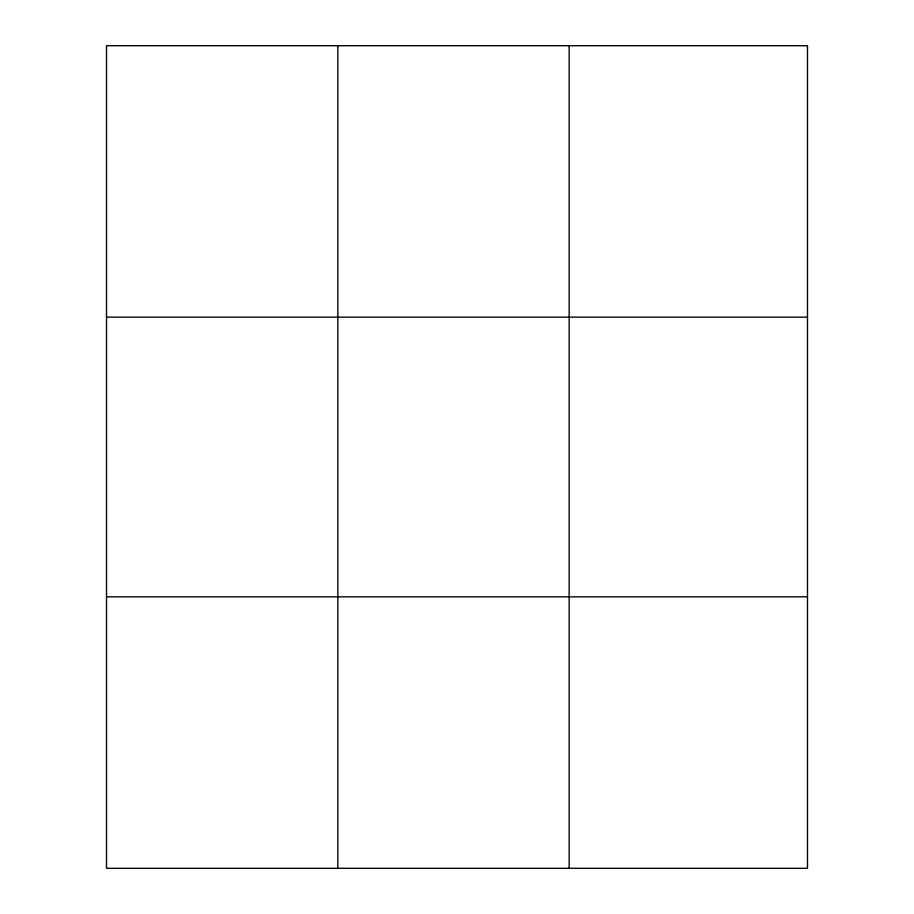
<?xml version="1.0" encoding="UTF-8"?>
<svg xmlns="http://www.w3.org/2000/svg" width="914" height="914" viewBox="0 0 914 914"><rect width="100%" height="100%" fill="white"/><g stroke="black" fill="none" stroke-linecap="round" stroke-linejoin="round"><path stroke-width="1.37" d="M337.837 45.7L337.837 868.3M569.159 45.7L569.159 868.3M106.504 317.158L807.496 317.158M106.504 596.842L807.496 596.842M807.496 45.7L807.496 868.3L106.504 868.3L106.504 45.7L807.496 45.7"/></g></svg>
